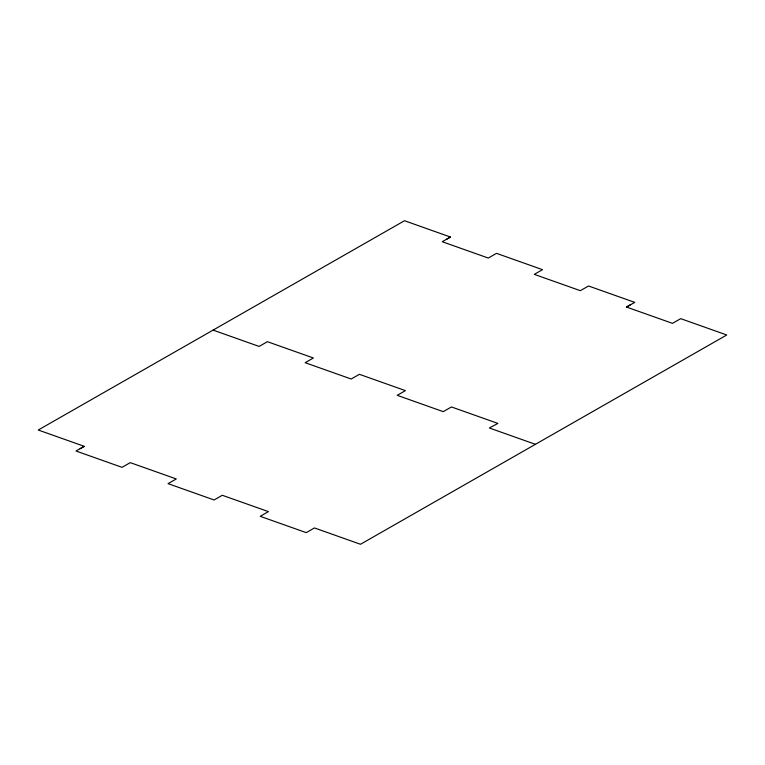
<?xml version="1.0" encoding="UTF-8"?>
<svg xmlns="http://www.w3.org/2000/svg" width="765" height="765" viewBox="0 0 765 765"><rect width="100%" height="100%" fill="white"/><g stroke="black" fill="none" stroke-linecap="round" stroke-linejoin="round"><path stroke-width="1.15" d="M446.368 239.378L450.537 237.054L404.503 220.731L38.25 430.016L84.284 446.339L76.003 451.015L122.037 467.339L130.251 462.634L176.294 478.957L168.042 483.643L214.076 499.966L222.29 495.271L268.429 511.622L260.205 516.318L306.239 532.641L314.463 527.946L360.497 544.269L726.75 334.984L680.716 318.661L672.492 323.356L626.459 307.033L630.58 304.68M450.47 237.035L442.247 241.73L488.29 258.054L496.504 253.349L542.538 269.672L534.286 274.358L580.329 290.681L588.543 285.986L634.768 302.376L626.459 307.033M84.284 446.339L80.115 448.663M535.404 444.322L489.37 427.998L497.881 423.408L451.455 406.951L443.231 411.647L397.198 395.323L405.421 390.628L359.416 374.315L351.192 379.01L305.159 362.696L313.382 357.991L267.415 341.697L259.125 346.43L213.091 330.107"/></g></svg>
